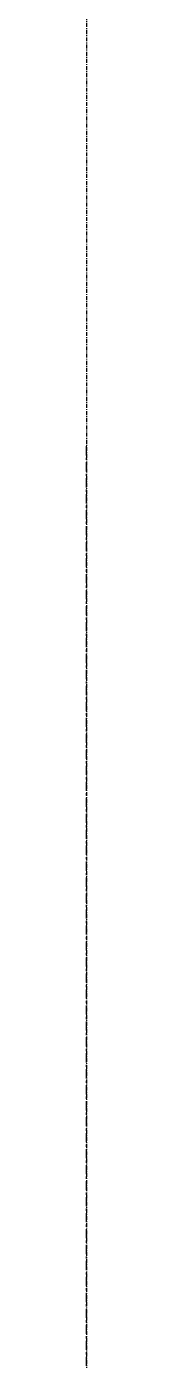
# Model space of a CAD drawing. Header units: millimetres. Extents: x -4391136 to -1798569, y -886572 to -291056.
# Drawn here: x -2375231 to -2375231, y -325143 to -323287 of the extents above; entities that cross this region are included whole.
import ezdxf

# ---------------------------------------------------------------- set-up
doc = ezdxf.new("R2010")
doc.units = ezdxf.units.MM
doc.linetypes.add('Grid Line', pattern=[22.225, 12.7, -3.175, 3.175, -3.175])
doc.linetypes.add('Xref-C-1-PP17-AR-2214-01-B$0$DPA_Grid _ Level 100', pattern=[10, 5.5, -1.6, 1.3, -1.6])
doc.layers.add('000 - 0_HIDE_OBJ_FRAMING_DEF_DIMS', color=7, linetype='Continuous', plot=False)
doc.layers.add('_PP-Dim', color=7, linetype='Continuous')

# ---------------------------------------------------------------- blocks, each defined once
blk = doc.blocks.new('W-1-PP17-ENT2_REV00_20260526-152612_EX_LOPF-1')
at = {"layer": '000 - 0_HIDE_OBJ_FRAMING_DEF_DIMS', "color": 7, "linetype": 'Xref-C-1-PP17-AR-2214-01-B$0$DPA_Grid _ Level 100'}
blk.add_line((0, 12054.7), (0, -34224.2), dxfattribs=at)

msp = doc.modelspace()

# ---------------------------------------------------------------- linework, layer by layer
at = {"layer": '000 - 0_HIDE_OBJ_FRAMING_DEF_DIMS', "color": 7, "linetype": 'Grid Line'}
msp.add_line((-2375230.6, -341663.9), (-2375230.6, -323868.1), dxfattribs=at)

# ---------------------------------------------------------------- next in the draw order: block references
at = {"layer": '_PP-Dim', "color": 7}
msp.add_blockref('W-1-PP17-ENT2_REV00_20260526-152612_EX_LOPF-1', (-2375230.6, -325186.9), dxfattribs=at)

doc.saveas('drawing.dxf')
